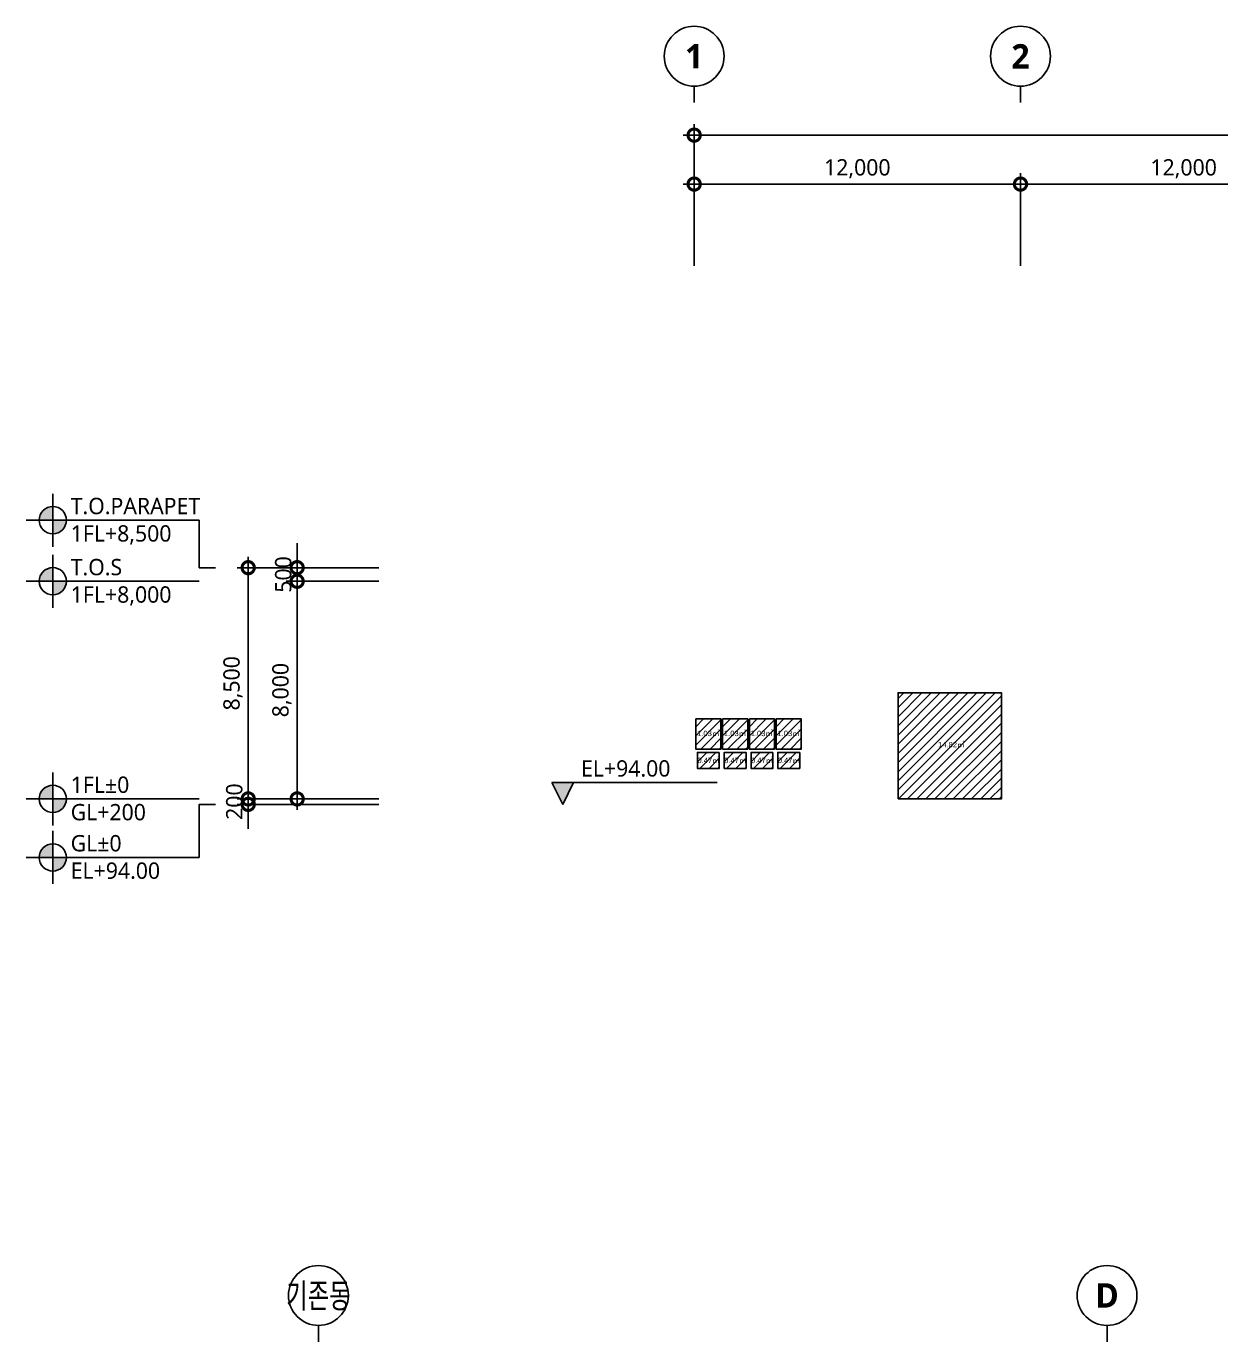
# Model space of a CAD drawing. Header units: millimetres. Extents: x 9300 to 329260, y 4200 to 100395.
# Drawn here: x 16690 to 60612, y 52044 to 100395 of the extents above; entities that cross this region are included whole.
import ezdxf
from ezdxf.enums import TextEntityAlignment as Align

# ---------------------------------------------------------------- set-up
doc = ezdxf.new("R2010")
doc.units = ezdxf.units.MM
doc.header["$LTSCALE"] = 200
doc.layers.get('DEFPOINTS').update_dxf_attribs({"color": 137})
for name, color, linetype in [('DIM', 7, 'Continuous'), ('SYM-BUB', 3, 'Continuous'), ('SYM-LEVEL', 7, 'Continuous'), ('무창층 면적', 140, 'Continuous')]:
    doc.layers.add(name, color=color, linetype=linetype)
doc.styles.add('$0$스타일1', font='malgun.ttf')
doc.styles.get("Standard").update_dxf_attribs({"font": 'arial.ttf'})
doc.styles.add('스타일1', font='malgun.ttf')
doc.styles.add('스타일2', font='malgunbd.ttf')
doc.dimstyles.new('CJA', dxfattribs={"dimscale": 300, "dimtxt": 2.7, "dimasz": 1, "dimexe": 2, "dimexo": 3, "dimgap": 1, "dimtad": 1, "dimdec": 0, "dimzin": 1, "dimdsep": 46, "dimlunit": 6, "dimtxsty": '$0$스타일1', "dimblk": 'CJDOT', "dimcen": 0.09, "dimdle": 1, "dimclrd": 256, "dimclre": 256, "dimclrt": 3, "dimadec": 0, "dimazin": 0, "dimtfac": 1, "dimtdec": 0, "dimtix": 1, "dimtmove": 2, "dimatfit": 3, "dimldrblk": 'CJDOT', "dimfxl": 1, "dimtolj": 1, "dimtzin": 1, "dimarcsym": 0})
pattern_1 = [(45, (985, 0), (-168.3798, 168.3798), [])]
pattern_2 = [(45, (1970, 0), (-168.3798, 168.3798), [])]
pattern_3 = [(45, (2955, 0), (-168.3798, 168.3798), [])]

# ---------------------------------------------------------------- blocks, each defined once
blk = doc.blocks.new('NEW_BUB')
at = {"layer": 'SYM-BUB', "color": 6}
blk.add_line((0, 3), (0, 0), dxfattribs=at)
blk.add_circle((0, 8.5), 5.5, dxfattribs=at)
at = {"layer": 'SYM-BUB', "color": 3, "style": '스타일2'}
blk.add_attdef('X', text='', height=4.5, dxfattribs=at).set_placement((0, 8.5), align=Align.MIDDLE)
blk = doc.blocks.new('_DotSmall')
at = {"color": 0, "linetype": 'ByBlock', "const_width": 0.5}
blk.add_lwpolyline([(-0.0625, 0, 1), (0.0625, 0, 1)], format="xyb", close=True, dxfattribs=at)
blk = doc.blocks.new('*D102')
at = {"layer": 'DEFPOINTS', "color": 0, "transparency": 16777216}
for p in [(53250, 94595), (41250, 90995), (53250, 90995)]:
    blk.add_point(p, dxfattribs=at)
at = {"layer": 'DIM', "color": 7, "lineweight": -2, "transparency": 16777216}
for p, q in [((41250, 91595), (41250, 94995)), ((53250, 91595), (53250, 94995)), ((40850, 94595), (53650, 94595))]:
    blk.add_line(p, q, dxfattribs=at)
at = {"layer": 'DIM', "color": 7, "lineweight": -2, "transparency": 16777216, "xscale": 900, "yscale": 900, "zscale": 900, "rotation": 180}
blk.add_blockref('_DotSmall', (41250, 94595), dxfattribs=at)
at = {"layer": 'DIM', "color": 7, "lineweight": -2, "transparency": 16777216, "xscale": 900, "yscale": 900, "zscale": 900}
blk.add_blockref('_DotSmall', (53250, 94595), dxfattribs=at)
at = {"layer": 'DIM', "color": 3, "transparency": 16777216, "insert": (47250, 95157), "char_height": 600, "attachment_point": 5, "style": '스타일1'}
blk.add_mtext('\\A1;12,000', dxfattribs=at)
blk = doc.blocks.new('CJDOT')
blk.add_line((-2, 0), (2, 0))
at = {"const_width": 0.5}
blk.add_lwpolyline([(-0.25, 0, 1), (0.25, 0, 1)], format="xyb", close=True, dxfattribs=at)
blk = doc.blocks.new('*D103')
at = {"layer": 'DEFPOINTS', "color": 0, "transparency": 16777216}
for p in [(65250, 94595), (53250, 90995), (65250, 90995)]:
    blk.add_point(p, dxfattribs=at)
at = {"layer": 'DIM', "color": 7, "lineweight": -2, "transparency": 16777216}
for p, q in [((53250, 91595), (53250, 94995)), ((65250, 91595), (65250, 94995)), ((52850, 94595), (65650, 94595))]:
    blk.add_line(p, q, dxfattribs=at)
at = {"layer": 'DIM', "color": 7, "lineweight": -2, "transparency": 16777216, "xscale": 900, "yscale": 900, "zscale": 900, "rotation": 180}
blk.add_blockref('_DotSmall', (53250, 94595), dxfattribs=at)
at = {"layer": 'DIM', "color": 7, "lineweight": -2, "transparency": 16777216, "xscale": 900, "yscale": 900, "zscale": 900}
blk.add_blockref('_DotSmall', (65250, 94595), dxfattribs=at)
at = {"layer": 'DIM', "color": 3, "transparency": 16777216, "insert": (59250, 95157), "char_height": 600, "attachment_point": 5, "style": '스타일1'}
blk.add_mtext('\\A1;12,000', dxfattribs=at)
blk = doc.blocks.new('*D101')
at = {"layer": 'DEFPOINTS', "color": 0, "transparency": 16777216}
for p in [(112250, 96395), (41250, 90995), (112250, 90995)]:
    blk.add_point(p, dxfattribs=at)
at = {"layer": 'DIM', "color": 7, "lineweight": -2, "transparency": 16777216}
for p, q in [((41250, 91595), (41250, 96795)), ((112250, 91595), (112250, 96795)), ((40850, 96395), (112650, 96395))]:
    blk.add_line(p, q, dxfattribs=at)
at = {"layer": 'DIM', "color": 7, "lineweight": -2, "transparency": 16777216, "xscale": 900, "yscale": 900, "zscale": 900, "rotation": 180}
blk.add_blockref('_DotSmall', (41250, 96395), dxfattribs=at)
at = {"layer": 'DIM', "color": 7, "lineweight": -2, "transparency": 16777216, "xscale": 900, "yscale": 900, "zscale": 900}
blk.add_blockref('_DotSmall', (112250, 96395), dxfattribs=at)
at = {"layer": 'DIM', "color": 3, "transparency": 16777216, "insert": (76750, 96957), "char_height": 600, "attachment_point": 5, "style": '스타일1'}
blk.add_mtext('\\A1;71,000', dxfattribs=at)
blk = doc.blocks.new('*D111')
at = {"layer": 'DEFPOINTS', "color": 0, "transparency": 16777216}
for p in [(24850, 80495), (30250, 80495), (30250, 71995)]:
    blk.add_point(p, dxfattribs=at)
at = {"layer": 'DIM', "color": 7, "lineweight": -2, "transparency": 16777216}
for p, q in [((24850, 71595), (24850, 80895)), ((29650, 80495), (24450, 80495)), ((29650, 71995), (24450, 71995))]:
    blk.add_line(p, q, dxfattribs=at)
at = {"layer": 'DIM', "color": 7, "lineweight": -2, "transparency": 16777216, "xscale": 900, "yscale": 900, "zscale": 900}
for p, rotation in [((24850, 80495), 90), ((24850, 71995), 270)]:
    blk.add_blockref('_DotSmall', p, dxfattribs=dict(at, rotation=rotation))
at = {"layer": 'DIM', "color": 3, "transparency": 16777216, "insert": (24290, 76245), "char_height": 600, "attachment_point": 5, "rotation": 90, "style": '$0$스타일1'}
blk.add_mtext('\\A1;8,500', dxfattribs=at)
blk = doc.blocks.new('*D112')
at = {"layer": 'DEFPOINTS', "color": 0, "transparency": 16777216}
for p in [(30250, 79995), (26650, 71995), (30250, 71995)]:
    blk.add_point(p, dxfattribs=at)
at = {"layer": 'DIM', "color": 7, "lineweight": -2, "transparency": 16777216}
for p, q in [((26650, 80395), (26650, 71595)), ((29650, 79995), (26250, 79995)), ((29650, 71995), (26250, 71995))]:
    blk.add_line(p, q, dxfattribs=at)
at = {"layer": 'DIM', "color": 7, "lineweight": -2, "transparency": 16777216, "xscale": 900, "yscale": 900, "zscale": 900}
for p, rotation in [((26650, 79995), 90), ((26650, 71995), 270)]:
    blk.add_blockref('_DotSmall', p, dxfattribs=dict(at, rotation=rotation))
at = {"layer": 'DIM', "color": 3, "transparency": 16777216, "insert": (26090, 75995), "char_height": 600, "attachment_point": 5, "rotation": 90, "style": '$0$스타일1'}
blk.add_mtext('\\A1;8,000', dxfattribs=at)
blk = doc.blocks.new('*D113')
at = {"layer": 'DEFPOINTS', "color": 0, "transparency": 16777216}
for p in [(26650, 80495), (30250, 80495), (30250, 79995)]:
    blk.add_point(p, dxfattribs=at)
at = {"layer": 'DIM', "color": 7, "lineweight": -2, "transparency": 16777216}
for p, q in [((26650, 80495), (26650, 81395)), ((29650, 80495), (26250, 80495)), ((26650, 79995), (26650, 80495)), ((29650, 79995), (26250, 79995)), ((26650, 79995), (26650, 79095))]:
    blk.add_line(p, q, dxfattribs=at)
at = {"layer": 'DIM', "color": 7, "lineweight": -2, "transparency": 16777216, "xscale": 900, "yscale": 900, "zscale": 900}
for p, rotation in [((26650, 80495), 270), ((26650, 79995), 90)]:
    blk.add_blockref('_DotSmall', p, dxfattribs=dict(at, rotation=rotation))
at = {"layer": 'DIM', "color": 3, "transparency": 16777216, "insert": (26140, 80245), "char_height": 600, "attachment_point": 5, "rotation": 90, "style": '$0$스타일1'}
blk.add_mtext('\\A1;500', dxfattribs=at)
blk = doc.blocks.new('*D114')
at = {"layer": 'DEFPOINTS', "color": 0, "transparency": 16777216}
for p in [(24850, 71795), (30250, 71995), (30250, 71795)]:
    blk.add_point(p, dxfattribs=at)
at = {"layer": 'DIM', "color": 7, "lineweight": -2, "transparency": 16777216}
for p, q in [((24850, 71995), (24850, 72895)), ((29650, 71995), (24450, 71995)), ((29650, 71795), (24450, 71795)), ((24850, 71995), (24850, 71795)), ((24850, 71795), (24850, 70895))]:
    blk.add_line(p, q, dxfattribs=at)
at = {"layer": 'DIM', "color": 7, "lineweight": -2, "transparency": 16777216, "xscale": 900, "yscale": 900, "zscale": 900}
for p, rotation in [((24850, 71995), 270), ((24850, 71795), 90)]:
    blk.add_blockref('_DotSmall', p, dxfattribs=dict(at, rotation=rotation))
at = {"layer": 'DIM', "color": 3, "transparency": 16777216, "insert": (24340, 71895), "char_height": 600, "attachment_point": 5, "rotation": 90, "style": '$0$스타일1'}
blk.add_mtext('\\A1;200', dxfattribs=at)
blk = doc.blocks.new('LEVEL1')
at = {"layer": 'SYM-LEVEL'}
h = blk.add_hatch(color=6, dxfattribs=at)
edge = h.paths.add_edge_path()
edge.add_ellipse((4.87, 0), major_axis=(1.77, 1.77), ratio=1, start_angle=405, end_angle=495)
edge.add_line((2.37, 0), (4.87, 0))
edge.add_line((4.87, 0), (4.87, 2.5))
edge = h.paths.add_edge_path()
edge.add_ellipse((4.87, 0), major_axis=(1.77, 1.77), ratio=1, start_angle=225, end_angle=315)
edge.add_line((7.37, 0), (4.87, 0))
edge.add_line((4.87, 0), (4.87, -2.5))
at = {"layer": 'SYM-LEVEL', "color": 6}
for p, q in [((4.87, 4.87), (4.87, -4.87)), ((0, 0), (9.74, 0)), ((9.07, 0), (31.8, 0))]:
    blk.add_line(p, q, dxfattribs=at)
blk.add_ellipse((4.87, 0), major_axis=(1.77, 1.77), ratio=1, start_param=5.497787, end_param=11.780972, dxfattribs=at)
at = {"layer": 'SYM-LEVEL', "color": 3, "style": '스타일1'}
for tag, p in [('1층-바닥마감', (8.16, 1.11)), ('EL-+100', (8.16, -3.93))]:
    blk.add_attdef(tag, p, '', height=3, dxfattribs=at)
blk = doc.blocks.new('LEVEL2')
at = {"layer": 'SYM-LEVEL'}
blk.add_hatch(color=6, dxfattribs=at).paths.add_polyline_path([(2, 4), (-2, 4), (0, 0)])
at = {"layer": 'SYM-LEVEL', "color": 6}
for p, q in [((-2, 4), (6.35, 4)), ((-2, 4), (0, 0)), ((0, 0), (2, 4)), ((5.68, 4), (28.41, 4))]:
    blk.add_line(p, q, dxfattribs=at)
at = {"layer": 'SYM-LEVEL', "color": 3, "style": '스타일1'}
for tag, p in [('1층-바닥마감', (3.37, 5.11)), ('EL-+100', (3.37, 0.07))]:
    blk.add_attdef(tag, p, '', height=3, dxfattribs=at)

msp = doc.modelspace()

# ---------------------------------------------------------------- hatches: boundary and pattern name
at = {"layer": '무창층 면적', "ltscale": 0.01}
h = msp.add_hatch(dxfattribs=at)
h.set_pattern_fill('ANSI31', color=256, scale=75)
h.paths.add_polyline_path([(52550, 75894.9), (48750, 75894.9), (48750, 71994.9), (52550, 71994.9)])
h.paths.add_polyline_path([(50166.9, 73835.2), (51247.6, 73835.2), (51247.6, 74141.6), (50166.9, 74141.6)], flags=24)
h = msp.add_hatch(dxfattribs=at)
h.set_pattern_fill('ANSI31', color=256, scale=75)
h.paths.add_polyline_path([(42235, 74934.9), (41310, 74934.9), (41310, 73824.9), (42235, 73824.9)])
h.paths.add_polyline_path([(41306.5, 74248.8), (42231.9, 74248.8), (42231.9, 74555.3), (41306.5, 74555.3)], flags=9)
h = msp.add_hatch(dxfattribs=at)
h.set_pattern_fill('ANSI31', color=256, scale=75)
h.set_pattern_definition(pattern_1)
h.paths.add_polyline_path([(43220, 74934.9), (42295, 74934.9), (42295, 73824.9), (43220, 73824.9)])
h.paths.add_polyline_path([(42291.5, 74248.8), (43216.9, 74248.8), (43216.9, 74555.3), (42291.5, 74555.3)], flags=9)
h = msp.add_hatch(dxfattribs=at)
h.set_pattern_fill('ANSI31', color=256, scale=75)
h.set_pattern_definition(pattern_2)
h.paths.add_polyline_path([(44205, 74934.9), (43280, 74934.9), (43280, 73824.9), (44205, 73824.9)])
h.paths.add_polyline_path([(43276.5, 74248.8), (44201.9, 74248.8), (44201.9, 74555.3), (43276.5, 74555.3)], flags=9)
h = msp.add_hatch(dxfattribs=at)
h.set_pattern_fill('ANSI31', color=256, scale=75)
h.set_pattern_definition(pattern_3)
h.paths.add_polyline_path([(45190, 74934.9), (44265, 74934.9), (44265, 73824.9), (45190, 73824.9)])
h.paths.add_polyline_path([(44261.5, 74248.8), (45186.9, 74248.8), (45186.9, 74555.3), (44261.5, 74555.3)], flags=9)
h = msp.add_hatch(dxfattribs=at)
h.set_pattern_fill('ANSI31', color=256, scale=75)
h.paths.add_polyline_path([(42175, 73704.9), (41370, 73704.9), (41370, 73114.9), (42175, 73114.9)])
h = msp.add_hatch(dxfattribs=at)
h.set_pattern_fill('ANSI31', color=256, scale=75)
h.set_pattern_definition(pattern_1)
h.paths.add_polyline_path([(43160, 73704.9), (42355, 73704.9), (42355, 73114.9), (43160, 73114.9)])
h = msp.add_hatch(dxfattribs=at)
h.set_pattern_fill('ANSI31', color=256, scale=75)
h.set_pattern_definition(pattern_2)
h.paths.add_polyline_path([(44145, 73704.9), (43340, 73704.9), (43340, 73114.9), (44145, 73114.9)])
h = msp.add_hatch(dxfattribs=at)
h.set_pattern_fill('ANSI31', color=256, scale=75)
h.set_pattern_definition(pattern_3)
h.paths.add_polyline_path([(45130, 73704.9), (44325, 73704.9), (44325, 73114.9), (45130, 73114.9)])

# ---------------------------------------------------------------- linework, layer by layer
at = {"layer": 'SYM-LEVEL', "color": 6}
for points in [[(23050, 82239.8), (23050, 80494.9), (23650, 80494.9)], [(23050, 69844.7), (23050, 71794.9), (23650, 71794.9)]]:
    msp.add_lwpolyline(points, dxfattribs=at)
at = {"layer": '무창층 면적'}
for points in [[(48750, 71994.9), (52550, 71994.9), (52550, 75894.9), (48750, 75894.9)], [(41310, 74934.9), (42235, 74934.9), (42235, 73824.9), (41310, 73824.9)], [(42295, 74934.9), (43220, 74934.9), (43220, 73824.9), (42295, 73824.9)], [(43280, 74934.9), (44205, 74934.9), (44205, 73824.9), (43280, 73824.9)], [(44265, 74934.9), (45190, 74934.9), (45190, 73824.9), (44265, 73824.9)], [(42175, 73704.9), (41370, 73704.9), (41370, 73114.9), (42175, 73114.9)], [(43160, 73704.9), (42355, 73704.9), (42355, 73114.9), (43160, 73114.9)], [(44145, 73704.9), (43340, 73704.9), (43340, 73114.9), (44145, 73114.9)], [(45130, 73704.9), (44325, 73704.9), (44325, 73114.9), (45130, 73114.9)]]:
    msp.add_lwpolyline(points, close=True, dxfattribs=at)

# ---------------------------------------------------------------- block references
at = {"layer": 'SYM-BUB', "xscale": 200.0000000000001, "yscale": 200.0000000000001, "zscale": 200.0000000000001}
for p, values in [((41250, 97594.9), {'X': '1'}), ((53250, 97594.9), {'X': '2'}), ((56432.3, 52043.6), {'X': 'D'})]:
    msp.add_blockref('NEW_BUB', p, dxfattribs=at).add_auto_attribs(values)
at = {"layer": 'SYM-BUB'}
ref = msp.add_blockref('NEW_BUB', (27432.3, 52043.6), dxfattribs=dict(at, xscale=200.0000000000001, yscale=200.0000000000001, zscale=200.0000000000001))
ref.add_attrib('X', '기존동', dxfattribs={"color": 3, "height": 900, "style": '스타일2', "width": 0.7}).set_placement((27432.3, 53743.6), align=Align.MIDDLE)
at = {"layer": 'SYM-LEVEL', "xscale": 200.000000000167, "yscale": 200.000000000167, "zscale": 200.000000000167}
for p, values in [((16689.8, 82239.8), {'EL-+100': '1FL+8,500', '1층-바닥마감': 'T.O.PARAPET'}), ((16689.8, 79994.9), {'EL-+100': '1FL+8,000', '1층-바닥마감': 'T.O.S'}), ((16689.8, 71994.9), {'EL-+100': 'GL+200', '1층-바닥마감': '1FL±0'}), ((16689.8, 69844.7), {'EL-+100': 'EL+94.00', '1층-바닥마감': 'GL±0'})]:
    msp.add_blockref('LEVEL1', p, dxfattribs=at).add_auto_attribs(values)
at = {"layer": 'SYM-LEVEL'}
ref = msp.add_blockref('LEVEL2', (36414.3, 71794.9), dxfattribs=dict(at, xscale=200.000000000167, yscale=200.000000000167, zscale=200.000000000167))
ref.add_attrib('1층-바닥마감', 'EL+94.00', (37088.6, 72816), dxfattribs={"color": 3, "height": 600, "style": '스타일1'})

# ---------------------------------------------------------------- texts
at = {"layer": '무창층 면적'}
for s, p in [('1.03㎡', (41769.2, 74403.4)), ('1.03㎡', (42754.2, 74403.4)), ('1.03㎡', (43739.2, 74403.4)), ('1.03㎡', (44724.2, 74403.4)), ('14.82㎡', (50707.2, 73989.7)), ('0.47㎡', (41779.4, 73410.2)), ('0.47㎡', (42764.4, 73410.2)), ('0.47㎡', (43749.4, 73410.2)), ('0.47㎡', (44734.4, 73410.2))]:
    msp.add_text(s, height=200, dxfattribs=at).set_placement(p, align=Align.MIDDLE_CENTER)

# ---------------------------------------------------------------- dimensions: what is measured, and where the dimension line sits
at = {"layer": 'DIM'}
for base, p1, p2, angle, override, picture, middle in [((112250, 96394.9), (41250, 90994.9), (112250, 90994.9), 180, {"dimscale": 200, "dimtxt": 3, "dimasz": 4.5, "dimlunit": 6, "dimtxsty": '스타일1', "dimblk1": 'DotSmall', "dimblk2": 'DotSmall', "dimsah": 1, "dimdle": 2, "dimclrd": 7, "dimclre": 7}, '*D101', (76750, 96956.9)), ((53250, 94594.9), (41250, 90994.9), (53250, 90994.9), 180, {"dimscale": 200, "dimtxt": 3, "dimasz": 4.5, "dimtxsty": '스타일1', "dimblk1": 'DotSmall', "dimblk2": 'DotSmall', "dimsah": 1, "dimdle": 2, "dimclrd": 7, "dimclre": 7}, '*D102', (47250, 95156.9)), ((65250, 94594.9), (53250, 90994.9), (65250, 90994.9), 0, {"dimscale": 200, "dimtxt": 3, "dimasz": 4.5, "dimtxsty": '스타일1', "dimblk1": 'DotSmall', "dimblk2": 'DotSmall', "dimsah": 1, "dimdle": 2, "dimclrd": 7, "dimclre": 7}, '*D103', (59250, 95156.9)), ((26650, 80494.9), (30250, 79994.9), (30250, 80494.9), 90, {"dimscale": 200, "dimtxt": 3, "dimasz": 4.5, "dimblk1": 'DotSmall', "dimblk2": 'DotSmall', "dimsah": 1, "dimdle": 2, "dimclrd": 7, "dimclre": 7}, '*D113', (26140, 80244.9)), ((24850, 80494.9), (30250, 71994.9), (30250, 80494.9), 270, {"dimscale": 200, "dimtxt": 3, "dimasz": 4.5, "dimblk1": 'DotSmall', "dimblk2": 'DotSmall', "dimsah": 1, "dimdle": 2, "dimclrd": 7, "dimclre": 7}, '*D111', (24289.7, 76244.9)), ((26650, 71994.9), (30250, 79994.9), (30250, 71994.9), 270, {"dimscale": 200, "dimtxt": 3, "dimasz": 4.5, "dimblk1": 'DotSmall', "dimblk2": 'DotSmall', "dimsah": 1, "dimdle": 2, "dimclrd": 7, "dimclre": 7}, '*D112', (26089.7, 75994.9)), ((24850, 71794.9), (30250, 71994.9), (30250, 71794.9), 90, {"dimscale": 200, "dimtxt": 3, "dimasz": 4.5, "dimblk1": 'DotSmall', "dimblk2": 'DotSmall', "dimsah": 1, "dimdle": 2, "dimclrd": 7, "dimclre": 7}, '*D114', (24340, 71894.9))]:
    dim = msp.add_linear_dim(base=base, p1=p1, p2=p2, angle=angle, dimstyle='CJA', override=override, dxfattribs=at)
    dim.commit()
    dim.dimension.update_dxf_attribs({"geometry": picture, "text_midpoint": middle})

doc.saveas('drawing.dxf')
